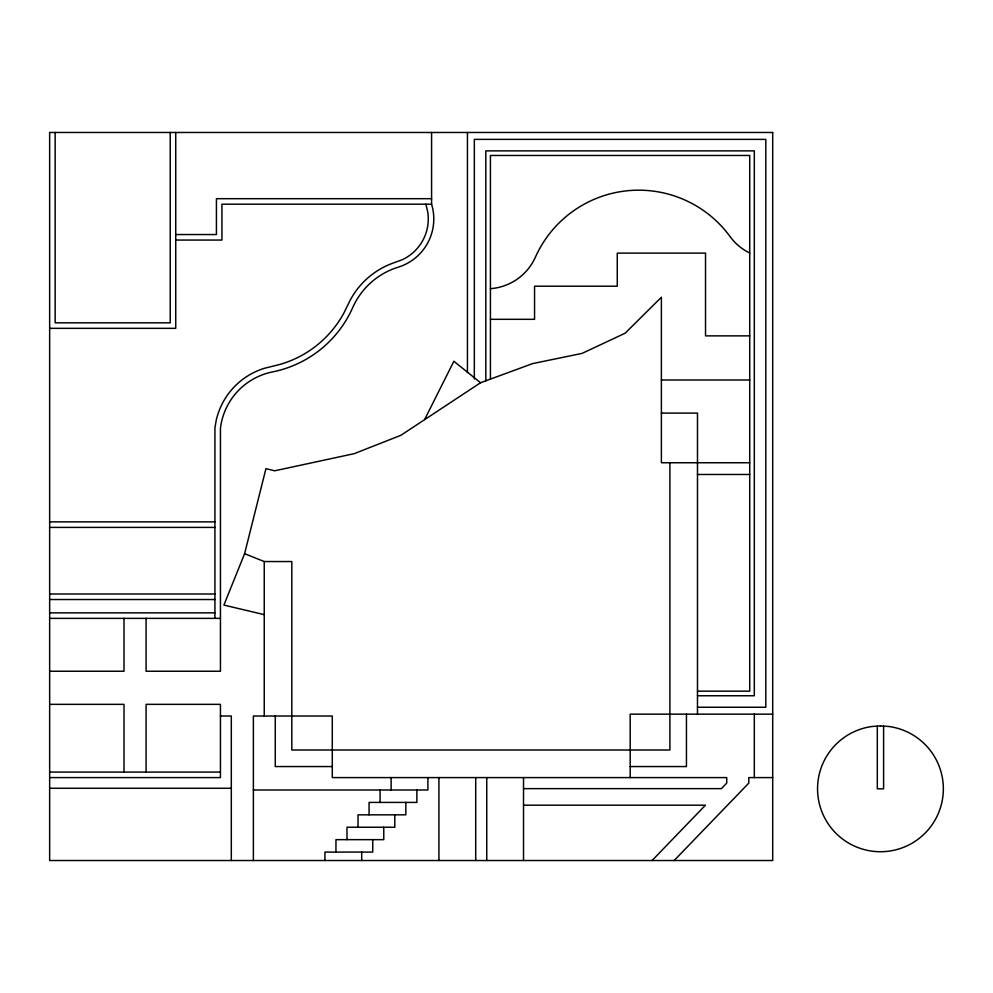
<?xml version="1.0" encoding="UTF-8"?>
<svg xmlns="http://www.w3.org/2000/svg" width="993" height="993" viewBox="0 0 993 993"><rect width="100%" height="100%" fill="white"/><g stroke="black" fill="none" stroke-linecap="round" stroke-linejoin="round"><path stroke-width="1.49" d="M264.237 614.655L223.909 605.072L244.601 553.684L265.95 468.622L274.639 470.806L354.191 453.664L400.824 435.331L480.562 382.739L532.558 363.624L582.084 353.384L625.168 333.189L661.388 297.242L661.388 462.75L749.715 462.75M424.644 419.518L453.875 361.266L480.562 382.739M652.078 860.521L705.452 805.186L523.522 805.186M674.148 860.521L748.796 783.117L748.796 777.593L772.703 777.593M431.583 198.687L216.424 198.687L216.424 234.547L175.736 234.547M431.583 132.479L431.583 204.198L221.936 204.198L221.936 240.058L175.736 240.058M490.43 319.312L534.557 319.312L534.557 286.207L617.261 286.207L617.261 253.116L705.526 253.116L705.526 335.87L749.715 335.87M49.65 328.335L175.736 328.335L175.736 132.479M661.388 379.996L749.715 379.996M661.388 413.1L697.483 413.1L697.483 714.153M697.483 474.48L749.715 474.48M49.65 521.871L214.922 521.871M49.65 527.395L214.922 527.395M244.601 553.684L264.237 561.541L291.818 561.541L291.818 750.013L669.903 750.013L669.903 462.75M49.65 594L214.922 594M49.65 599.524L214.922 599.524M49.65 612.855L214.922 612.855M49.65 618.366L220.446 618.366M49.65 671.243L124.013 671.243L124.013 618.366M697.483 691.165L749.715 691.165L749.715 155.467L490.43 155.467L490.43 379.115M697.483 695.758L754.32 695.758L754.32 150.874L485.825 150.874L485.825 380.803M49.65 704.347L124.013 704.347L124.013 772.082M697.483 707.252L765.814 707.252L765.814 139.38L474.331 139.38L474.331 378.978M772.703 714.153L630.183 714.153L630.183 777.593M220.446 716.015L231.307 716.015L231.307 860.521M332.283 766.559L275.272 766.559L275.272 716.015M630.183 766.559L686.448 766.559L686.448 714.153M49.65 772.082L220.446 772.082M49.65 777.593L220.446 777.593L220.446 704.347L146.083 704.347L146.083 772.082M49.65 788.268L231.307 788.268M523.522 788.628L721.415 788.628L726.727 783.117L726.727 777.593L332.283 777.593L332.283 716.015L253.376 716.015L253.376 860.521M253.376 790.006L427.896 790.006L427.896 777.593M425.91 204.198L427.648 211.534A44.908 44.908 0 0 1 402.078 259.794L391.279 263.741A79.018 79.018 0 0 0 350.107 300.345L343.913 312.994A106.164 106.164 0 0 1 279.654 364.505L264.25 368.329A70.913 70.913 0 0 0 216.213 420.362L214.922 427.846L214.922 618.366M883.596 726.144L883.596 788.827L877.303 788.827L877.303 726.144M754.32 714.153L754.32 777.593M523.522 777.593L523.522 860.521M486.744 777.593L486.744 860.521M475.709 777.593L475.709 860.521M467.442 132.479L467.442 372.512M438.931 777.593L438.931 860.521M416.874 790.006L416.874 802.418L369.061 802.418L369.061 814.831M405.839 802.418L405.839 814.831L358.026 814.831L358.026 827.243M394.804 814.831L394.804 827.243L346.991 827.243L346.991 839.656M391.118 777.593L391.118 790.006M383.77 827.243L383.77 839.656L335.957 839.656L335.957 852.081M380.083 790.006L380.083 802.418M372.735 839.656L372.735 852.081L324.922 852.081L324.922 860.521M361.7 852.081L361.7 860.521M264.237 561.541L264.237 716.015M170.225 132.479L170.225 322.812L55.161 322.812L55.161 132.479M146.083 618.366L146.083 671.243L220.446 671.243L220.446 428.318A65.389 65.389 0 0 1 272.516 371.916A111.688 111.688 0 0 0 352.689 307.631A73.494 73.494 0 0 1 398.218 267.167A50.432 50.432 0 0 0 431.583 204.198M749.715 252.992A52.157 52.157 0 0 1 730.19 236.719A113.165 113.165 0 0 0 535.413 257.137A53.535 53.535 0 0 1 490.43 288.665M880.456 725.933L872.239 726.466A62.894 62.894 0 0 0 827.405 822.626A62.894 62.894 0 0 0 933.494 822.626A62.894 62.894 0 0 0 888.661 726.466L880.456 725.933M772.703 132.479L49.65 132.479L49.65 860.521L772.703 860.521L772.703 132.479"/></g></svg>
